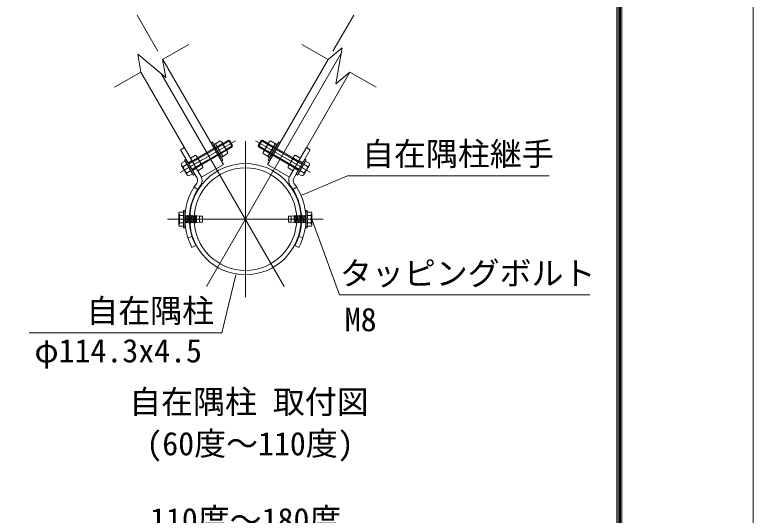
# Model space of a CAD drawing. Units: millimetres, scale not verified. Extents: x -4198 to 4202, y -2969 to 2971.
# Drawn here: x 2685 to 4202, y -665 to 363 of the extents above; entities that cross this region are included whole.
import ezdxf
from ezdxf.enums import TextEntityAlignment as Align

# ---------------------------------------------------------------- set-up
doc = ezdxf.new("R2010")
doc.units = ezdxf.units.MM
doc.header["$LTSCALE"] = 20
doc.linetypes.add('DASHED', pattern=[7.5, 6, -1.5])
doc.linetypes.add('USER1', pattern=[50.8, 31.75, -6.35, 6.35, -6.35])
for name, color, linetype, lineweight in [('0-0_D-TTL', 2, 'Continuous', 18), ('0-4_D-BMK', 2, 'USER1', 13), ('0-6_D-STR1', 1, 'Continuous', 18), ('0-7_D-STR3', 3, 'Continuous', 13), ('0-8_D-STR-DIM', 7, 'Continuous', 9), ('0-E_Defpoints', 8, 'DASHED', 18)]:
    doc.layers.add(name, color=color, linetype=linetype, lineweight=lineweight)
doc.layers.add('0-C_D-STR-TXT', color=7, linetype='Continuous')
doc.styles.add('ＭＳ ゴシック', font='')
doc.styles.get('ＭＳ ゴシック').set_extended_font_data('MS Gothic')

msp = doc.modelspace()

# ---------------------------------------------------------------- linework, layer by layer
at = {"layer": '0-0_D-TTL'}
for points in [[(-4198.28, 2970.65), (4201.72, 2970.65), (4201.72, -2969.35), (-4198.28, -2969.35)], [(-3928.28, 2750.65), (3931.72, 2750.65), (3931.72, -2749.35), (-3928.28, -2749.35)], [(-3925.78, 2748.15), (3929.22, 2748.15), (3929.22, -2746.85), (-3925.78, -2746.85)], [(-3923.28, 2745.65), (3926.72, 2745.65), (3926.72, -2744.35), (-3923.28, -2744.35)], [(-3920.78, 2743.15), (3924.22, 2743.15), (3924.22, -2741.85), (-3920.78, -2741.85)], [(-3918.28, 2740.65), (3921.72, 2740.65), (3921.72, -2739.35), (-3918.28, -2739.35)]]:
    msp.add_lwpolyline(points, close=True, dxfattribs=at)
at = {"layer": '0-4_D-BMK'}
for p, q in [((3078.46, -195.3), (3355.32, 284.24)), ((3238.46, -195.3), (2986.32, 241.41)), ((3137.84, 104.57), (3024.4, 39.07)), ((3158.46, -216.74), (3158.46, 103.26)), ((3179.07, 104.57), (3292.52, 39.07)), ((3030.28, 42.47), (3070.47, 65.67)), ((3286.63, 42.47), (3246.45, 65.67)), ((3318.46, -56.74), (2998.46, -56.74)), ((3077.35, -56.74), (3011.76, -56.74)), ((3239.57, -56.74), (3305.16, -56.74))]:
    msp.add_line(p, q, dxfattribs=at)
at = {"layer": '0-6_D-STR1'}
for p, q in [((3113.18, 55.69), (2988.68, 271.33)), ((3203.74, 55.69), (3328.24, 271.33)), ((3068.15, 29.69), (2943.65, 245.33)), ((3248.77, 29.69), (3373.27, 245.33)), ((3068.15, 29.69), (3113.18, 55.69)), ((3248.77, 29.69), (3203.74, 55.69))]:
    msp.add_line(p, q, dxfattribs=at)
for radius in [114.3, 105.3]:
    msp.add_circle((3158.46, -56.74), radius, dxfattribs=at)
at = {"layer": '0-7_D-STR3', "linetype": 'DASHED'}
for p, q in [((3111.67, 98.7), (3041.35, 58.1)), ((3112.67, 96.96), (3042.35, 56.36)), ((3204.24, 96.96), (3274.56, 56.36)), ((3205.24, 98.7), (3275.56, 58.1)), ((3118.67, 86.57), (3048.35, 45.97)), ((3119.67, 84.84), (3049.35, 44.24)), ((3197.24, 84.84), (3267.56, 44.24)), ((3198.24, 86.57), (3268.56, 45.97)), ((3045.65, 68.66), (3055.69, 74.46)), ((3045.65, 68.66), (3055.69, 74.46)), ((3049.4, 62.16), (3059.44, 67.96)), ((3049.4, 62.16), (3059.44, 67.96)), ((3058.63, 72.18), (3070.17, 52.18)), ((3070.18, 52.16), (3058.64, 72.16)), ((3246.73, 52.16), (3258.28, 72.16)), ((3258.29, 72.18), (3246.74, 52.18)), ((3267.52, 62.16), (3257.47, 67.96)), ((3267.52, 62.16), (3257.47, 67.96)), ((3271.27, 68.66), (3261.22, 74.46)), ((3271.27, 68.66), (3261.22, 74.46)), ((3056.9, 49.17), (3066.94, 54.97)), ((3056.9, 49.17), (3066.94, 54.97)), ((3060.65, 42.68), (3070.69, 48.48)), ((3060.65, 42.68), (3070.69, 48.48)), ((3256.27, 42.68), (3246.22, 48.48)), ((3256.27, 42.68), (3246.22, 48.48)), ((3260.02, 49.17), (3249.97, 54.97)), ((3260.02, 49.17), (3249.97, 54.97))]:
    msp.add_line(p, q, dxfattribs=at)
at = {"layer": '0-7_D-STR3'}
for p, q in [((3087.18, 100.72), (3089.95, 102.32)), ((3087.18, 100.72), (3089.95, 102.32)), ((3089.95, 102.32), (3111.95, 64.21)), ((3092.68, 91.19), (3095.45, 92.79)), ((3093.25, 96.6), (3096.72, 98.6)), ((3093.25, 96.6), (3108.65, 69.93)), ((3096.72, 98.6), (3112.12, 71.93)), ((3096.92, 98.26), (3106.96, 104.06)), ((3111.92, 72.28), (3096.92, 98.26)), ((3100.67, 91.76), (3110.71, 97.56)), ((3121.45, 81.76), (3109.91, 101.76)), ((3111.67, 98.7), (3123.45, 105.5)), ((3112.67, 96.96), (3126.18, 104.76)), ((3118.67, 86.57), (3132.18, 94.37)), ((3119.67, 84.84), (3131.45, 91.64)), ((3132.18, 94.37), (3126.18, 104.76)), ((3131.45, 91.64), (3132.18, 94.37)), ((3184.73, 94.37), (3190.73, 104.76)), ((3185.46, 91.64), (3184.73, 94.37)), ((3198.24, 86.57), (3184.73, 94.37)), ((3197.24, 84.84), (3185.46, 91.64)), ((3204.24, 96.96), (3190.73, 104.76)), ((3205.24, 98.7), (3193.46, 105.5)), ((3195.46, 81.76), (3207.01, 101.76)), ((3220.2, 98.6), (3204.8, 71.93)), ((3226.96, 102.32), (3204.96, 64.21)), ((3205, 72.28), (3220, 98.26)), ((3216.25, 91.76), (3206.2, 97.56)), ((3223.66, 96.6), (3208.26, 69.93)), ((3220, 98.26), (3209.95, 104.06)), ((3223.66, 96.6), (3220.2, 98.6)), ((3224.24, 91.19), (3221.46, 92.79)), ((3229.74, 100.72), (3226.96, 102.32)), ((3229.74, 100.72), (3226.96, 102.32)), ((3025.35, 85.81), (3033.15, 90.31)), ((3025.35, 85.81), (3059.2, 27.19)), ((3033.15, 90.31), (3066.99, 31.69)), ((3108.17, 78.77), (3118.21, 84.57)), ((3111.92, 72.28), (3121.96, 78.08)), ((3205, 72.28), (3194.95, 78.08)), ((3208.75, 78.77), (3198.7, 84.57)), ((3283.77, 90.31), (3249.92, 31.69)), ((3291.56, 85.81), (3257.72, 27.19)), ((3291.56, 85.81), (3283.77, 90.31)), ((3027.43, 58.14), (3035.08, 62.56)), ((3035.08, 62.56), (3050.08, 36.58)), ((3040.6, 59.39), (3048.4, 63.89)), ((3045.65, 68.66), (3060.65, 42.68)), ((3060.65, 42.68), (3045.65, 68.66)), ((3103.68, 72.14), (3106.45, 73.74)), ((3108.65, 69.93), (3112.12, 71.93)), ((3109.18, 62.61), (3111.95, 64.21)), ((3109.18, 62.61), (3111.95, 64.21)), ((3208.26, 69.93), (3204.8, 71.93)), ((3207.74, 62.61), (3204.96, 64.21)), ((3207.74, 62.61), (3204.96, 64.21)), ((3213.24, 72.14), (3210.46, 73.74)), ((3271.27, 68.66), (3256.27, 42.68)), ((3256.27, 42.68), (3271.27, 68.66)), ((3281.83, 62.56), (3266.83, 36.58)), ((3276.31, 59.39), (3268.52, 63.89)), ((3289.49, 58.14), (3281.83, 62.56)), ((3027.43, 53.82), (3038.68, 34.32)), ((3031.17, 51.66), (3038.82, 56.08)), ((3050.1, 42.94), (3057.9, 47.44)), ((3266.81, 42.94), (3259.02, 47.44)), ((3285.75, 51.66), (3278.09, 56.08)), ((3289.49, 53.82), (3278.23, 34.32)), ((3038.68, 38.64), (3046.34, 43.06)), ((3042.43, 32.16), (3050.08, 36.58)), ((3274.49, 32.16), (3266.83, 36.58)), ((3278.23, 38.64), (3270.58, 43.06)), ((3053.05, 9.13), (3060.68, 4.36)), ((3263.87, 9.13), (3256.24, 4.36)), ((3021.76, -45.74), (3021.76, -43.85)), ((3021.76, -68.49), (3021.76, -44.98)), ((3295.16, -45.74), (3295.16, -43.85)), ((3295.16, -68.49), (3295.16, -44.98)), ((3022.76, -48.9), (3030.6, -48.9)), ((3034.62, -49.66), (3034.16, -49.66)), ((3034.72, -49.66), (3035.94, -63.82)), ((3035.02, -48.99), (3036.36, -64.44)), ((3035.44, -49.66), (3036.67, -63.82)), ((3035.54, -49.66), (3037.82, -49.66)), ((3037.9, -49.66), (3039.12, -63.82)), ((3038.2, -48.99), (3039.54, -64.44)), ((3038.63, -49.66), (3039.85, -63.82)), ((3038.71, -49.66), (3041, -49.66)), ((3041.08, -49.66), (3042.3, -63.82)), ((3041.38, -48.99), (3042.72, -64.44)), ((3041.81, -49.66), (3043.03, -63.82)), ((3041.9, -49.66), (3044.17, -49.66)), ((3044.26, -49.66), (3045.48, -63.82)), ((3044.56, -48.99), (3045.9, -64.44)), ((3044.99, -49.66), (3046.21, -63.82)), ((3045.08, -49.66), (3047.36, -49.66)), ((3047.44, -49.66), (3048.66, -63.82)), ((3047.74, -48.99), (3049.08, -64.44)), ((3048.17, -49.66), (3049.39, -63.82)), ((3048.26, -49.66), (3050.54, -49.66)), ((3050.62, -49.66), (3051.84, -63.82)), ((3050.92, -48.99), (3052.26, -64.44)), ((3051.35, -49.66), (3052.57, -63.82)), ((3051.43, -49.66), (3053.72, -49.66)), ((3053.8, -49.66), (3055.02, -63.82)), ((3054.1, -48.99), (3055.44, -64.44)), ((3054.53, -49.66), (3055.75, -63.82)), ((3054.63, -49.66), (3056.89, -49.66)), ((3056.98, -49.66), (3058.16, -63.31)), ((3057.28, -48.99), (3058.16, -59.09)), ((3057.71, -49.66), (3058.16, -54.88)), ((3057.79, -49.66), (3058.16, -49.66)), ((3058.16, -49.66), (3058.16, -63.82)), ((3064.16, -50.74), (3064.16, -62.74)), ((3070.16, -50.74), (3070.16, -62.74)), ((3246.76, -50.74), (3246.76, -62.74)), ((3252.76, -50.74), (3252.76, -62.74)), ((3259.64, -48.99), (3258.76, -59.09)), ((3258.76, -49.66), (3258.76, -63.82)), ((3259.94, -49.66), (3258.76, -63.31)), ((3259.21, -49.66), (3258.76, -54.88)), ((3259.12, -49.66), (3258.76, -49.66)), ((3262.29, -49.66), (3260.03, -49.66)), ((3262.39, -49.66), (3261.17, -63.82)), ((3262.82, -48.99), (3261.47, -64.44)), ((3263.12, -49.66), (3261.89, -63.82)), ((3265.48, -49.66), (3263.2, -49.66)), ((3265.57, -49.66), (3264.35, -63.82)), ((3266, -48.99), (3264.65, -64.44)), ((3266.3, -49.66), (3265.07, -63.82)), ((3268.66, -49.66), (3266.38, -49.66)), ((3268.75, -49.66), (3267.53, -63.82)), ((3269.18, -48.99), (3267.83, -64.44)), ((3269.48, -49.66), (3268.25, -63.82)), ((3271.84, -49.66), (3269.56, -49.66)), ((3271.93, -49.66), (3270.71, -63.82)), ((3272.36, -48.99), (3271.01, -64.44)), ((3272.66, -49.66), (3271.43, -63.82)), ((3275.02, -49.66), (3272.74, -49.66)), ((3275.11, -49.66), (3273.89, -63.82)), ((3275.54, -48.99), (3274.19, -64.44)), ((3275.84, -49.66), (3274.61, -63.82)), ((3278.21, -49.66), (3275.92, -49.66)), ((3278.29, -49.66), (3277.07, -63.82)), ((3278.72, -48.99), (3277.37, -64.44)), ((3279.02, -49.66), (3277.79, -63.82)), ((3281.38, -49.66), (3279.1, -49.66)), ((3281.47, -49.66), (3280.25, -63.82)), ((3281.9, -48.99), (3280.56, -64.44)), ((3282.2, -49.66), (3280.98, -63.82)), ((3282.3, -49.66), (3282.76, -49.66)), ((3294.16, -48.9), (3286.31, -48.9)), ((3021.76, -69.62), (3021.76, -67.7)), ((3022.76, -71.42), (3021.76, -69.62)), ((3022.76, -64.57), (3030.36, -64.57)), ((3022.76, -71.42), (3030.36, -71.42)), ((3035.84, -63.82), (3034.16, -63.82)), ((3034.2, -63.82), (3035.94, -63.82)), ((3036.75, -63.82), (3039.04, -63.82)), ((3039.93, -63.82), (3042.22, -63.82)), ((3043.1, -63.82), (3045.39, -63.82)), ((3046.29, -63.82), (3048.58, -63.82)), ((3049.48, -63.82), (3051.77, -63.82)), ((3052.65, -63.82), (3054.94, -63.82)), ((3055.83, -63.82), (3058.16, -63.82)), ((3261.08, -63.82), (3258.76, -63.82)), ((3264.26, -63.82), (3261.97, -63.82)), ((3267.43, -63.82), (3265.14, -63.82)), ((3270.63, -63.82), (3268.34, -63.82)), ((3273.81, -63.82), (3271.52, -63.82)), ((3276.99, -63.82), (3274.7, -63.82)), ((3280.17, -63.82), (3277.88, -63.82)), ((3282.71, -63.82), (3280.98, -63.82)), ((3281.08, -63.82), (3282.76, -63.82)), ((3294.16, -64.57), (3286.56, -64.57)), ((3294.16, -71.42), (3286.56, -71.42)), ((3294.16, -71.42), (3295.16, -69.62)), ((3295.16, -69.62), (3295.16, -67.7)), ((3040.24, -95.15), (3048.8, -92.37)), ((3276.67, -95.15), (3268.11, -92.37)), ((3048.71, -115.09), (3056.65, -110.87)), ((3268.21, -115.09), (3260.26, -110.87))]:
    msp.add_line(p, q, dxfattribs=at)
for points in [[(3131.45, 91.64), (3123.45, 105.5), (3126.18, 104.76)], [(3185.46, 91.64), (3193.46, 105.5), (3190.73, 104.76)], [(3021.76, -43.85), (3022.76, -42.05), (3030.36, -42.05)], [(3295.16, -43.85), (3294.16, -42.05), (3286.56, -42.05)], [(3021.76, -46.74), (3023.16, -46.74), (3023.16, -56.74)], [(3021.76, -66.74), (3023.16, -66.74), (3023.16, -56.74)], [(3035.44, -49.66), (3035.02, -48.99), (3034.72, -49.66)], [(3038.63, -49.66), (3038.2, -48.99), (3037.9, -49.66)], [(3041.81, -49.66), (3041.38, -48.99), (3041.08, -49.66)], [(3044.99, -49.66), (3044.56, -48.99), (3044.26, -49.66)], [(3048.17, -49.66), (3047.74, -48.99), (3047.44, -49.66)], [(3051.35, -49.66), (3050.92, -48.99), (3050.62, -49.66)], [(3054.53, -49.66), (3054.1, -48.99), (3053.8, -49.66)], [(3057.71, -49.66), (3057.28, -48.99), (3056.98, -49.66)], [(3070.16, -50.74), (3064.16, -50.74), (3058.16, -49.66)], [(3246.76, -50.74), (3252.76, -50.74), (3258.76, -49.66)], [(3259.21, -49.66), (3259.64, -48.99), (3259.94, -49.66)], [(3262.39, -49.66), (3262.82, -48.99), (3263.12, -49.66)], [(3265.57, -49.66), (3266, -48.99), (3266.3, -49.66)], [(3268.75, -49.66), (3269.18, -48.99), (3269.48, -49.66)], [(3271.93, -49.66), (3272.36, -48.99), (3272.66, -49.66)], [(3275.11, -49.66), (3275.54, -48.99), (3275.84, -49.66)], [(3278.29, -49.66), (3278.72, -48.99), (3279.02, -49.66)], [(3281.47, -49.66), (3281.9, -48.99), (3282.2, -49.66)], [(3295.16, -46.74), (3293.76, -46.74), (3293.76, -56.74)], [(3295.16, -66.74), (3293.76, -66.74), (3293.76, -56.74)], [(3036.67, -63.82), (3036.36, -64.44), (3035.94, -63.82)], [(3039.85, -63.82), (3039.54, -64.44), (3039.12, -63.82)], [(3043.03, -63.82), (3042.72, -64.44), (3042.3, -63.82)], [(3046.21, -63.82), (3045.9, -64.44), (3045.48, -63.82)], [(3049.39, -63.82), (3049.08, -64.44), (3048.66, -63.82)], [(3052.57, -63.82), (3052.26, -64.44), (3051.84, -63.82)], [(3055.75, -63.82), (3055.44, -64.44), (3055.02, -63.82)], [(3070.16, -62.74), (3064.16, -62.74), (3058.16, -63.82)], [(3246.76, -62.74), (3252.76, -62.74), (3258.76, -63.82)], [(3261.17, -63.82), (3261.47, -64.44), (3261.89, -63.82)], [(3264.35, -63.82), (3264.65, -64.44), (3265.07, -63.82)], [(3267.53, -63.82), (3267.83, -64.44), (3268.25, -63.82)], [(3270.71, -63.82), (3271.01, -64.44), (3271.43, -63.82)], [(3273.89, -63.82), (3274.19, -64.44), (3274.61, -63.82)], [(3277.07, -63.82), (3277.37, -64.44), (3277.79, -63.82)], [(3280.25, -63.82), (3280.56, -64.44), (3280.98, -63.82)]]:
    msp.add_lwpolyline(points, dxfattribs=at)
for points in [[(3054.35, 35.58), (3036.35, 66.76), (3033.58, 65.16), (3051.58, 33.98)], [(3262.56, 35.58), (3280.56, 66.76), (3283.33, 65.16), (3265.33, 33.98)], [(3031.36, -74.24), (3034.16, -74.24), (3034.16, -39.24), (3031.36, -39.24)], [(3285.56, -74.24), (3282.76, -74.24), (3282.76, -39.24), (3285.56, -39.24)]]:
    msp.add_lwpolyline(points, close=True, dxfattribs=at)
for centre, radius, start, end in [((3105.12, 98.66), 5.7, 348.86505, 71.13495), ((3097.67, 81.37), 20.79, 8.85295, 51.14705), ((3219.25, 81.37), 20.79, 128.85295, 171.14705), ((3211.8, 98.66), 5.7, 108.86505, 191.13495), ((3116.37, 79.18), 5.7, 348.83491, 71.16509), ((3200.54, 79.18), 5.7, 108.83491, 191.16509), ((3031.17, 55.98), 4.32, 150, 270), ((3045.32, 51.15), 14.16, 177.93138, 242.06862), ((3271.6, 51.15), 14.16, 297.93138, 2.06862), ((3285.75, 55.98), 4.32, 270, 30), ((3042.43, 36.48), 4.32, 150, 270), ((3051.4, 22.69), 18, 323.42819, 30), ((3265.51, 22.69), 18, 150, 216.57181), ((3274.49, 36.48), 4.32, 270, 30), ((3158.46, -56.74), 124.3, 143.42819, 208), ((3051.4, 22.69), 9, 323.42819, 30), ((3265.51, 22.69), 9, 150, 216.57181), ((3158.46, -56.74), 124.3, 332, 36.57181), ((3158.46, -56.74), 115.3, 143.42806, 208), ((3158.46, -56.74), 115.3, 332, 36.57194), ((3030.36, -41.05), 1, 270, 0), ((3019.42, -44.71), 11.94, 339.4693, 358.7111), ((3286.56, -41.05), 1, 180, 270), ((3297.5, -44.71), 11.94, 181.2889, 200.5307), ((3052.87, -56.74), 31.12, 165.41821, 194.58179), ((3030.25, -44.8), 8.54, 186.34019, 208.74398), ((2996.25, -56.2), 35.12, 346.21582, 11.99547), ((3320.67, -56.2), 35.12, 168.00453, 193.78418), ((3264.04, -56.74), 31.12, 345.41821, 14.58179), ((3286.67, -44.8), 8.54, 331.25602, 353.65981), ((3030.16, -68.66), 8.46, 151.07446, 173.47826), ((3024.55, -68.14), 6.82, 357.05137, 31.57646), ((3030.36, -72.42), 1, 0, 90), ((3292.36, -68.14), 6.82, 148.42354, 182.94863), ((3286.56, -72.42), 1, 90, 180), ((3286.76, -68.66), 8.46, 6.52174, 28.92554)]:
    msp.add_arc(centre, radius, start, end, dxfattribs=at)
at = {"layer": '0-7_D-STR3', "linetype": 'DASHED'}
for centre, radius, start, end in [((3053.85, 69.07), 5.7, 348.83491, 71.16509), ((3053.85, 69.06), 5.7, 348.86505, 71.13495), ((3046.4, 51.77), 20.79, 8.85295, 51.14705), ((3046.4, 51.77), 20.79, 8.85295, 51.14705), ((3270.51, 51.77), 20.79, 128.85295, 171.14705), ((3270.51, 51.77), 20.79, 128.85295, 171.14705), ((3263.06, 69.07), 5.7, 108.83491, 191.16509), ((3263.07, 69.06), 5.7, 108.86505, 191.13495), ((3065.1, 49.58), 5.7, 348.86505, 71.13495), ((3065.1, 49.58), 5.7, 348.83491, 71.16509), ((3251.81, 49.58), 5.7, 108.83491, 191.16509), ((3251.82, 49.58), 5.7, 108.86505, 191.13495)]:
    msp.add_arc(centre, radius, start, end, dxfattribs=at)
at = {"layer": '0-8_D-STR-DIM'}
for p, q in [((2978.68, 288.65), (2935.88, 362.77)), ((3338.24, 288.65), (3381.03, 362.77))]:
    msp.add_line(p, q, dxfattribs=at)
for points in [[(2889.86, 214.27), (2943.95, 245.5), (2937.44, 282.43), (2994.89, 234.22), (2988.38, 271.15), (3042.22, 302.24)], [(3427.06, 214.27), (3372.97, 245.5), (3344.24, 221.4), (3357.26, 295.26), (3328.54, 271.15), (3274.7, 302.24)], [(3782.85, 32.27), (3368.03, 32.27), (3274.71, -7.37)], [(3865.88, -212.14), (3351.95, -212.14), (3295.85, -58.99)], [(2714.14, -290.09), (3110.14, -290.09), (3138.59, -171.32)]]:
    msp.add_lwpolyline(points, dxfattribs=at)
at = {"layer": '0-E_Defpoints'}
for p, q in [((3087.18, 100.72), (3109.18, 62.61)), ((3229.74, 100.72), (3207.74, 62.61))]:
    msp.add_line(p, q, dxfattribs=at)

# ---------------------------------------------------------------- texts
at = {"layer": '0-8_D-STR-DIM', "style": 'ＭＳ ゴシック'}
msp.add_text('110度～180度', height=48.09, dxfattribs=at).set_placement((2962.46, -712.62), align=Align.BOTTOM_LEFT)
at = {"layer": '0-C_D-STR-TXT', "style": 'ＭＳ ゴシック'}
for s, p in [('自在隅柱継手', (3398.2, 38.87)), ('タッピングボルト', (3352.74, -206.59)), ('自在隅柱', (2831.75, -283.49)), ('M8', (3362.63, -301.39)), ('φ114.3x4.5', (2725.1, -365.42)), ('自在隅柱 取付図', (2919.79, -470.57)), ('(60度～110度)', (2955.07, -556.4))]:
    msp.add_text(s, height=48.09, dxfattribs=at).set_placement(p, align=Align.BOTTOM_LEFT)

doc.saveas('drawing.dxf')
